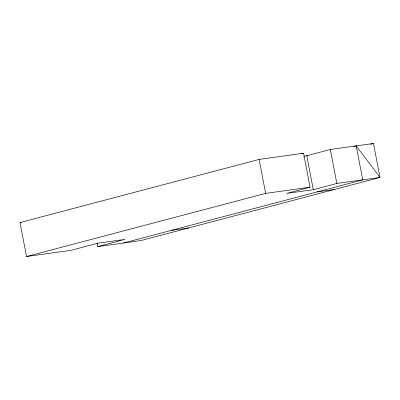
<?xml version="1.0" encoding="UTF-8"?>
<svg xmlns="http://www.w3.org/2000/svg" width="400" height="400" viewBox="0 0 400 400"><rect width="100%" height="100%" fill="white"/><g stroke="black" fill="none" stroke-linecap="round" stroke-linejoin="round"><path stroke-width="0.6" d="M97.04 242.95L97.74 246.59L124.965 239.4L98.21 243.13L70.985 250.32L26.54 256.515L20 222.555L259.105 159.43L303.555 153.23L310.09 187.19L286.55 193.41L313.305 189.675L336.845 183.46L380 177.445L373.46 143.485L330.305 149.5L306.765 155.715L313.305 189.675M301.14 153.87L303.555 153.23M353.785 146.53L356.2 145.89L380 177.445L140.895 240.57L97.74 246.59M370.46 144.275L373.46 143.485M26.54 256.515L265.645 193.39L310.09 187.19M123.635 242.975L362.74 179.85L356.2 145.89M303.725 156.14L308 155.545M20 222.555L21.235 222.385M317.125 191.895L334.385 189.485M171.455 230.35L188.715 227.945M330.305 149.5L336.845 183.46M259.105 159.43L265.645 193.39"/></g></svg>
